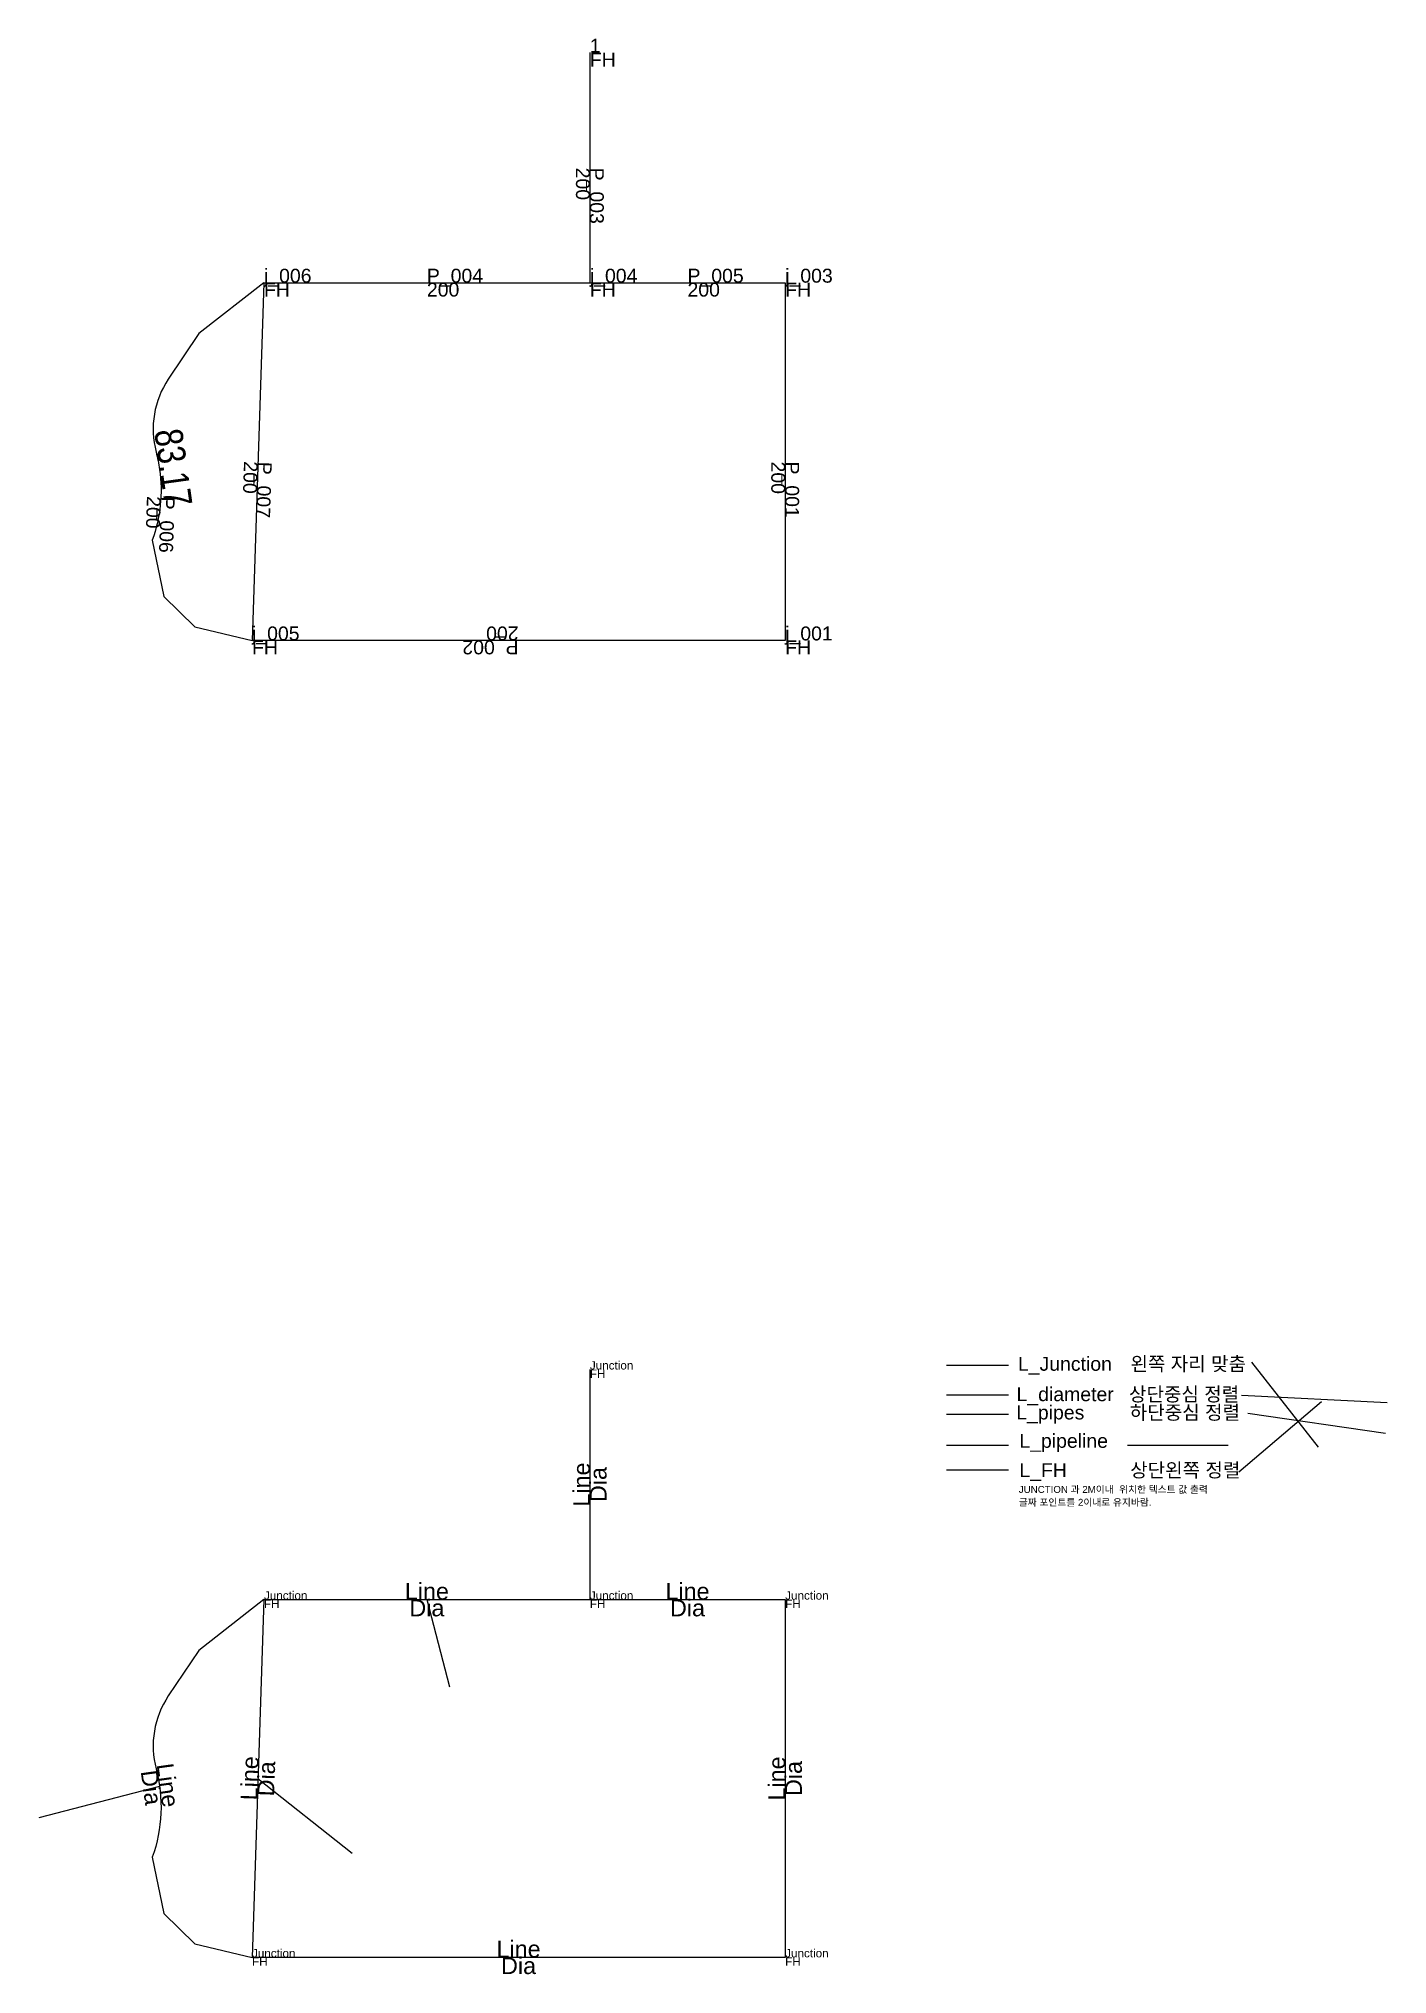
# Model space of a CAD drawing. Header units: millimetres. Extents: x 1980 to 2714, y 938 to 1966.
# Drawn here: x 2471.9 to 2714.2, y 1514.5 to 1862.1 of the extents above.
import ezdxf
from ezdxf.enums import TextEntityAlignment as Align

# ---------------------------------------------------------------- set-up
doc = ezdxf.new("R2010")
doc.units = ezdxf.units.MM
for name, color, linetype in [('L_diameter', 3, 'Continuous'), ('L_FH', 5, 'Continuous'), ('L_Junction', 1, 'Continuous'), ('L_pipeline', 5, 'Continuous'), ('L_pipes', 2, 'Continuous')]:
    doc.layers.add(name, color=color, linetype=linetype)
doc.styles.get("Standard").update_dxf_attribs({"font": 'arial.ttf'})

msp = doc.modelspace()

# ---------------------------------------------------------------- linework, layer by layer
at = {"layer": 'L_diameter'}
for points in [[(2635.04, 1618.52), (2646.2, 1618.52)], [(2688.02, 1618.5), (2714.23, 1617.14)], [(2541.69, 1581.76), (2545.78, 1566.07)], [(2493.67, 1548.22), (2471.95, 1542.59)], [(2511.34, 1549.63), (2528.26, 1536.24)]]:
    msp.add_lwpolyline(points, dxfattribs=at)
at = {"layer": 'L_FH'}
msp.add_lwpolyline([(2689.81, 1624.39), (2701.81, 1609.15)], dxfattribs=at)
at = {"layer": 'L_FH', "color": 4}
for points in [[(2687.59, 1604.73), (2702.43, 1617.35)], [(2635.04, 1605.07), (2646.2, 1605.07)]]:
    msp.add_lwpolyline(points, dxfattribs=at)
at = {"layer": 'L_Junction'}
msp.add_lwpolyline([(2635.04, 1623.85), (2646.2, 1623.85)], dxfattribs=at)
at = {"layer": 'L_pipeline'}
for points in [[(2570.97, 1859.64), (2570.97, 1818.32)], [(2512.42, 1818.32), (2510.27, 1754.06)], [(2512.42, 1818.32), (2570.97, 1818.32)], [(2570.97, 1818.32), (2606.06, 1818.32)], [(2606.06, 1818.32), (2606.06, 1754.06)], [(2606.06, 1754.06), (2510.27, 1754.06)], [(2570.97, 1623.09), (2570.97, 1581.76)], [(2635.04, 1609.52), (2646.2, 1609.52)], [(2667.56, 1609.52), (2685.64, 1609.52)], [(2512.42, 1581.76), (2510.27, 1517.5)], [(2512.42, 1581.76), (2570.97, 1581.76)], [(2570.97, 1581.76), (2606.06, 1581.76)], [(2606.06, 1581.76), (2606.06, 1517.5)], [(2606.06, 1517.5), (2510.27, 1517.5)]]:
    msp.add_lwpolyline(points, dxfattribs=at)
for points in [[(2512.42, 1818.32), (2500.69, 1809.2), (2495.23, 1801, 0.214391), (2493.04, 1787.9, -0.0298), (2493.67, 1784.77, -0.0298)], [(2493.67, 1784.77, -0.120938), (2492.36, 1772.07), (2494.42, 1761.93), (2500.02, 1756.47), (2510.27, 1754.06)], [(2512.42, 1581.76), (2500.69, 1572.65), (2495.23, 1564.45, 0.214391), (2493.04, 1551.35, -0.151283), (2492.36, 1535.51), (2494.42, 1525.38), (2500.02, 1519.92), (2510.27, 1517.5)]]:
    msp.add_lwpolyline(points, format="xyb", dxfattribs=at)
at = {"layer": 'L_pipes'}
for points in [[(2635.04, 1615.1), (2646.2, 1615.1)], [(2689.18, 1615.24), (2713.92, 1611.67)]]:
    msp.add_lwpolyline(points, dxfattribs=at)

# ---------------------------------------------------------------- texts
at = {"layer": 'L_diameter'}
for rotation, p in [(270, (2570.97, 1838.98)), (268.0837, (2511.34, 1786.19)), (270, (2606.06, 1786.19)), (268.0837, (2493.9, 1779.93)), (180, (2558.16, 1754.06))]:
    msp.add_text('200', height=2.5, rotation=rotation, dxfattribs=at).set_placement(p, align=Align.TOP_LEFT)
for p in [(2541.69, 1818.32), (2588.51, 1818.32)]:
    msp.add_text('200', height=2.5, dxfattribs=at).set_placement(p, align=Align.TOP_LEFT)
for s, height, p in [('상단중심 정렬', 2.5, (2677.73, 1619.91)), ('L_diameter', 2.5, (2656.36, 1619.91)), ('Dia', 3, (2541.69, 1581.76)), ('Dia', 3, (2588.51, 1581.76)), ('Dia', 3, (2558.16, 1517.5))]:
    msp.add_text(s, height=height, dxfattribs=at).set_placement(p, align=Align.TOP_CENTER)
for rotation, p in [(90, (2570.97, 1602.43)), (277.909, (2493.67, 1548.22)), (88.0837, (2511.34, 1549.63)), (90, (2606.06, 1549.63))]:
    msp.add_text('Dia', height=3, rotation=rotation, dxfattribs=at).set_placement(p, align=Align.TOP_CENTER)
at = {"layer": 'L_FH'}
for p in [(2570.97, 1859.64), (2512.42, 1818.32), (2570.97, 1818.32), (2606.06, 1818.32), (2510.27, 1754.06), (2606.06, 1754.06)]:
    msp.add_text('FH', height=2.5, dxfattribs=at).set_placement(p, align=Align.TOP_LEFT)
at = {"layer": 'L_FH', "color": 4}
for s, height, p in [('FH', 1.5, (2570.97, 1623.09)), ('상단왼쪽 정렬', 2.5, (2668.04, 1606.27)), ('L_FH', 2.5, (2648.13, 1606.27)), ('JUNCTION 과 2M이내  위치한 텍스트 값 출력', 1.25, (2648.03, 1602.18)), ('글짜 포인트를 2이내로 유지바람.', 1.25, (2648.03, 1599.86)), ('FH', 1.5, (2512.42, 1581.76)), ('FH', 1.5, (2570.97, 1581.76)), ('FH', 1.5, (2606.06, 1581.76)), ('FH', 1.5, (2510.27, 1517.5)), ('FH', 1.5, (2606.06, 1517.5))]:
    msp.add_text(s, height=height, dxfattribs=at).set_placement(p, align=Align.TOP_LEFT)
at = {"layer": 'L_Junction'}
for s, height, p in [('1', 2.5, (2570.97, 1859.64)), ('j_006', 2.5, (2512.42, 1818.32)), ('j_004', 2.5, (2570.97, 1818.32)), ('j_003', 2.5, (2606.06, 1818.32)), ('j_005', 2.5, (2510.27, 1754.06)), ('j_001', 2.5, (2606.06, 1754.06)), ('Junction', 1.5, (2570.97, 1623.09)), ('L_Junction', 2.5, (2647.87, 1622.87)), ('왼쪽 자리 맞춤', 2.5, (2668.09, 1622.87)), ('Junction', 1.5, (2512.42, 1581.76)), ('Junction', 1.5, (2570.97, 1581.76)), ('Junction', 1.5, (2606.06, 1581.76)), ('Junction', 1.5, (2510.27, 1517.5)), ('Junction', 1.5, (2606.06, 1517.5))]:
    msp.add_text(s, height=height, dxfattribs=at).set_placement(p)
at = {"layer": 'L_pipeline'}
msp.add_text('L_pipeline', height=2.5, dxfattribs=at).set_placement((2648.13, 1609.03))
at = {"layer": 'L_pipes'}
for s, rotation, p in [('P_003', 270, (2570.97, 1838.98)), ('P_007', 268.0837, (2511.34, 1786.19)), ('P_001', 270, (2606.06, 1786.19)), ('P_006', 268.0837, (2493.9, 1779.93)), ('P_002', 180, (2558.16, 1754.06))]:
    msp.add_text(s, height=2.5, rotation=rotation, dxfattribs=at).set_placement(p)
for s, p in [('P_004', (2541.69, 1818.32)), ('P_005', (2588.51, 1818.32))]:
    msp.add_text(s, height=2.5, dxfattribs=at).set_placement(p)
at = {"layer": 'L_pipes', "width": 0.8}
msp.add_text('83.17', height=5, rotation=277.909, dxfattribs=at).set_placement((2493.67, 1784.77), align=Align.CENTER)
at = {"layer": 'L_pipes'}
for s, p in [('L_pipes', (2653.69, 1613.38)), ('하단중심 정렬', (2677.87, 1613.38))]:
    msp.add_text(s, height=2.5, dxfattribs=at).set_placement(p, align=Align.BOTTOM_CENTER)
for rotation, p in [(90, (2570.97, 1602.43)), (277.909, (2493.67, 1548.22)), (88.0837, (2511.34, 1549.63)), (90, (2606.06, 1549.63))]:
    msp.add_text('Line', height=3, rotation=rotation, dxfattribs=at).set_placement(p, align=Align.CENTER)
for p in [(2541.69, 1581.76), (2588.51, 1581.76), (2558.16, 1517.5)]:
    msp.add_text('Line', height=3, dxfattribs=at).set_placement(p, align=Align.CENTER)

doc.saveas('drawing.dxf')
